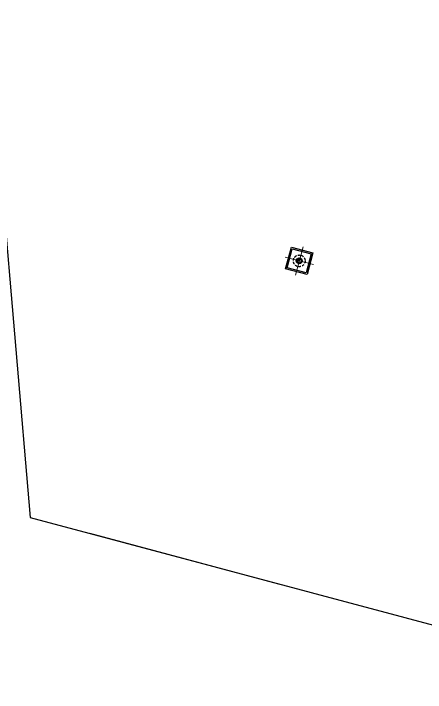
# Model space of a CAD drawing. Header units: centimetres. Extents: x 139057 to 200038, y 34824 to 80516.
# Drawn here: x 171340 to 172393, y 77827 to 79563 of the extents above; entities that cross this region are included whole.
import ezdxf

# ---------------------------------------------------------------- set-up
doc = ezdxf.new("R2010")
doc.units = ezdxf.units.CM
doc.header["$LTSCALE"] = 100
doc.linetypes.add('HIDDEN', pattern=[0.5, 0.25, -0.25])
doc.linetypes.add('P_PZ_forometrie$0$PIAZZA$0$HIDDEN2', pattern=[4.762499999999999, 3.175, -1.5875])
doc.layers.get('0').update_dxf_attribs({"lineweight": 0})
doc.layers.get('Defpoints').update_dxf_attribs({"lineweight": 0})
for name, color, linetype in [('A-CAPPA-LINEE-PENDENZE', 7, 'HIDDEN'), ('ASFALTO', 2, 'Continuous'), ('M-POZZETTI-50x50', 7, 'Continuous'), ('M_forometrie_foro piletta', 7, 'Continuous')]:
    doc.layers.add(name, color=color, linetype=linetype)

# ---------------------------------------------------------------- blocks, each defined once
blk = doc.blocks.new('pozzetto 50x50')
for points in [[(-284.9999999206322, 284.9999999576395), (-284.9999999206325, -285.0000000423605), (285.0000000793675, -285.0000000423607), (285.0000000793677, 284.9999999576393)], [(-249.9999999206322, 249.9999999576395), (-249.9999999206325, -250.0000000423605), (250.0000000793675, -250.0000000423607), (250.0000000793677, 249.9999999576393)]]:
    blk.add_lwpolyline(points, close=True)
at = {"layer": 'Defpoints'}
for p, q in [((7.936769959248367e-08, 374.9999999576394), (7.936746866609455e-08, -375.0000000423606)), ((375.0000000793677, -4.236061660491124e-08), (-374.9999999206324, -4.236035015138533e-08))]:
    blk.add_line(p, q, dxfattribs=at)
blk = doc.blocks.new('P_PZ_forometrie$0$DN150')
h = blk.add_hatch(color=256)
edge = h.paths.add_edge_path()
edge.add_arc((9.049205291261192, 5.440674787534252), 60.00000000064056, -90.20196108935022, 90.20196108935028, ccw=False)
edge.add_arc((9.046798037011548, -24.55950279894043), 30.00017828663822, 269.6006753150027, 449.8010872153839)
edge.add_arc((8.996992950127794, 35.44041165306907), 30.00031199426721, 89.89656760298652, 270.2940325091091, ccw=False)
edge.add_arc((8.944431229268, 65.44068105697768), 0.1067193312865366, 180.2034860370114, 359.9966212430066, ccw=False)
blk.add_lwpolyline([(8.837712571014844, 65.44030204392769, -1.003531113011555), (8.837712571014844, -54.55895246885918, 1.001750454913192), (9.150948937227213, 5.440494698060524, -1.003474564946119), (9.051150560368978, 65.44067476369239, -0.9981963915986242)], format="xyb", close=True)
at = {"linetype": 'P_PZ_forometrie$0$PIAZZA$0$HIDDEN2', "ltscale": 0.2}
blk.add_circle((-0.1271796729415655, 0.0002251118421554565), 150, dxfattribs=at)
for radius in [75, 55]:
    blk.add_circle((-0.1271796729415655, 0.0002251118421554565), radius)

msp = doc.modelspace()

# ---------------------------------------------------------------- linework, layer by layer
at = {"layer": 'A-CAPPA-LINEE-PENDENZE', "ltscale": 20}
msp.add_line((169601.8994297875, 78750.12008552415, -3.490789228516181e-08), (173058.7268047245, 77827.1630979867, -3.490789228516181e-08), dxfattribs=at)
at = {"layer": 'ASFALTO', "elevation": -3.490789228516181e-08}
msp.add_lwpolyline([(171272.1830750132, 79563.24951522959), (171382.929367541, 78274.59329528523), (173058.7268047227, 77827.1630979867), (173065.7256763844, 77864.33907683355), (172979.8809100041, 77880.50049400491), (172996.5303052595, 77968.94677605641)], dxfattribs=at)
at = {"layer": 'ASFALTO', "color": 252, "elevation": -3.490789228516181e-08}
msp.add_lwpolyline([(172035.6005207399, 78910.67087651206), (172050.3041926051, 78965.74175835562), (172105.3750744729, 78951.0380863489), (172090.671402766, 78895.96720510138)], close=True, dxfattribs=at)

# ---------------------------------------------------------------- block references
at = {"layer": 'M-POZZETTI-50x50', "xscale": -0.1, "yscale": 0.1, "zscale": 0.1, "rotation": 255.0509999414553}
msp.add_blockref('pozzetto 50x50', (172070.4877976185, 78930.85448145283, -3.490330798502531e-08), dxfattribs=at)
at = {"layer": 'M_forometrie_foro piletta', "xscale": 0.1, "yscale": 0.1, "zscale": 0.1, "rotation": 75.05099999944845}
msp.add_blockref('P_PZ_forometrie$0$DN150', (172070.487797652, 78930.85448145283, -3.491068974905029e-08), dxfattribs=at)

doc.saveas('drawing.dxf')
